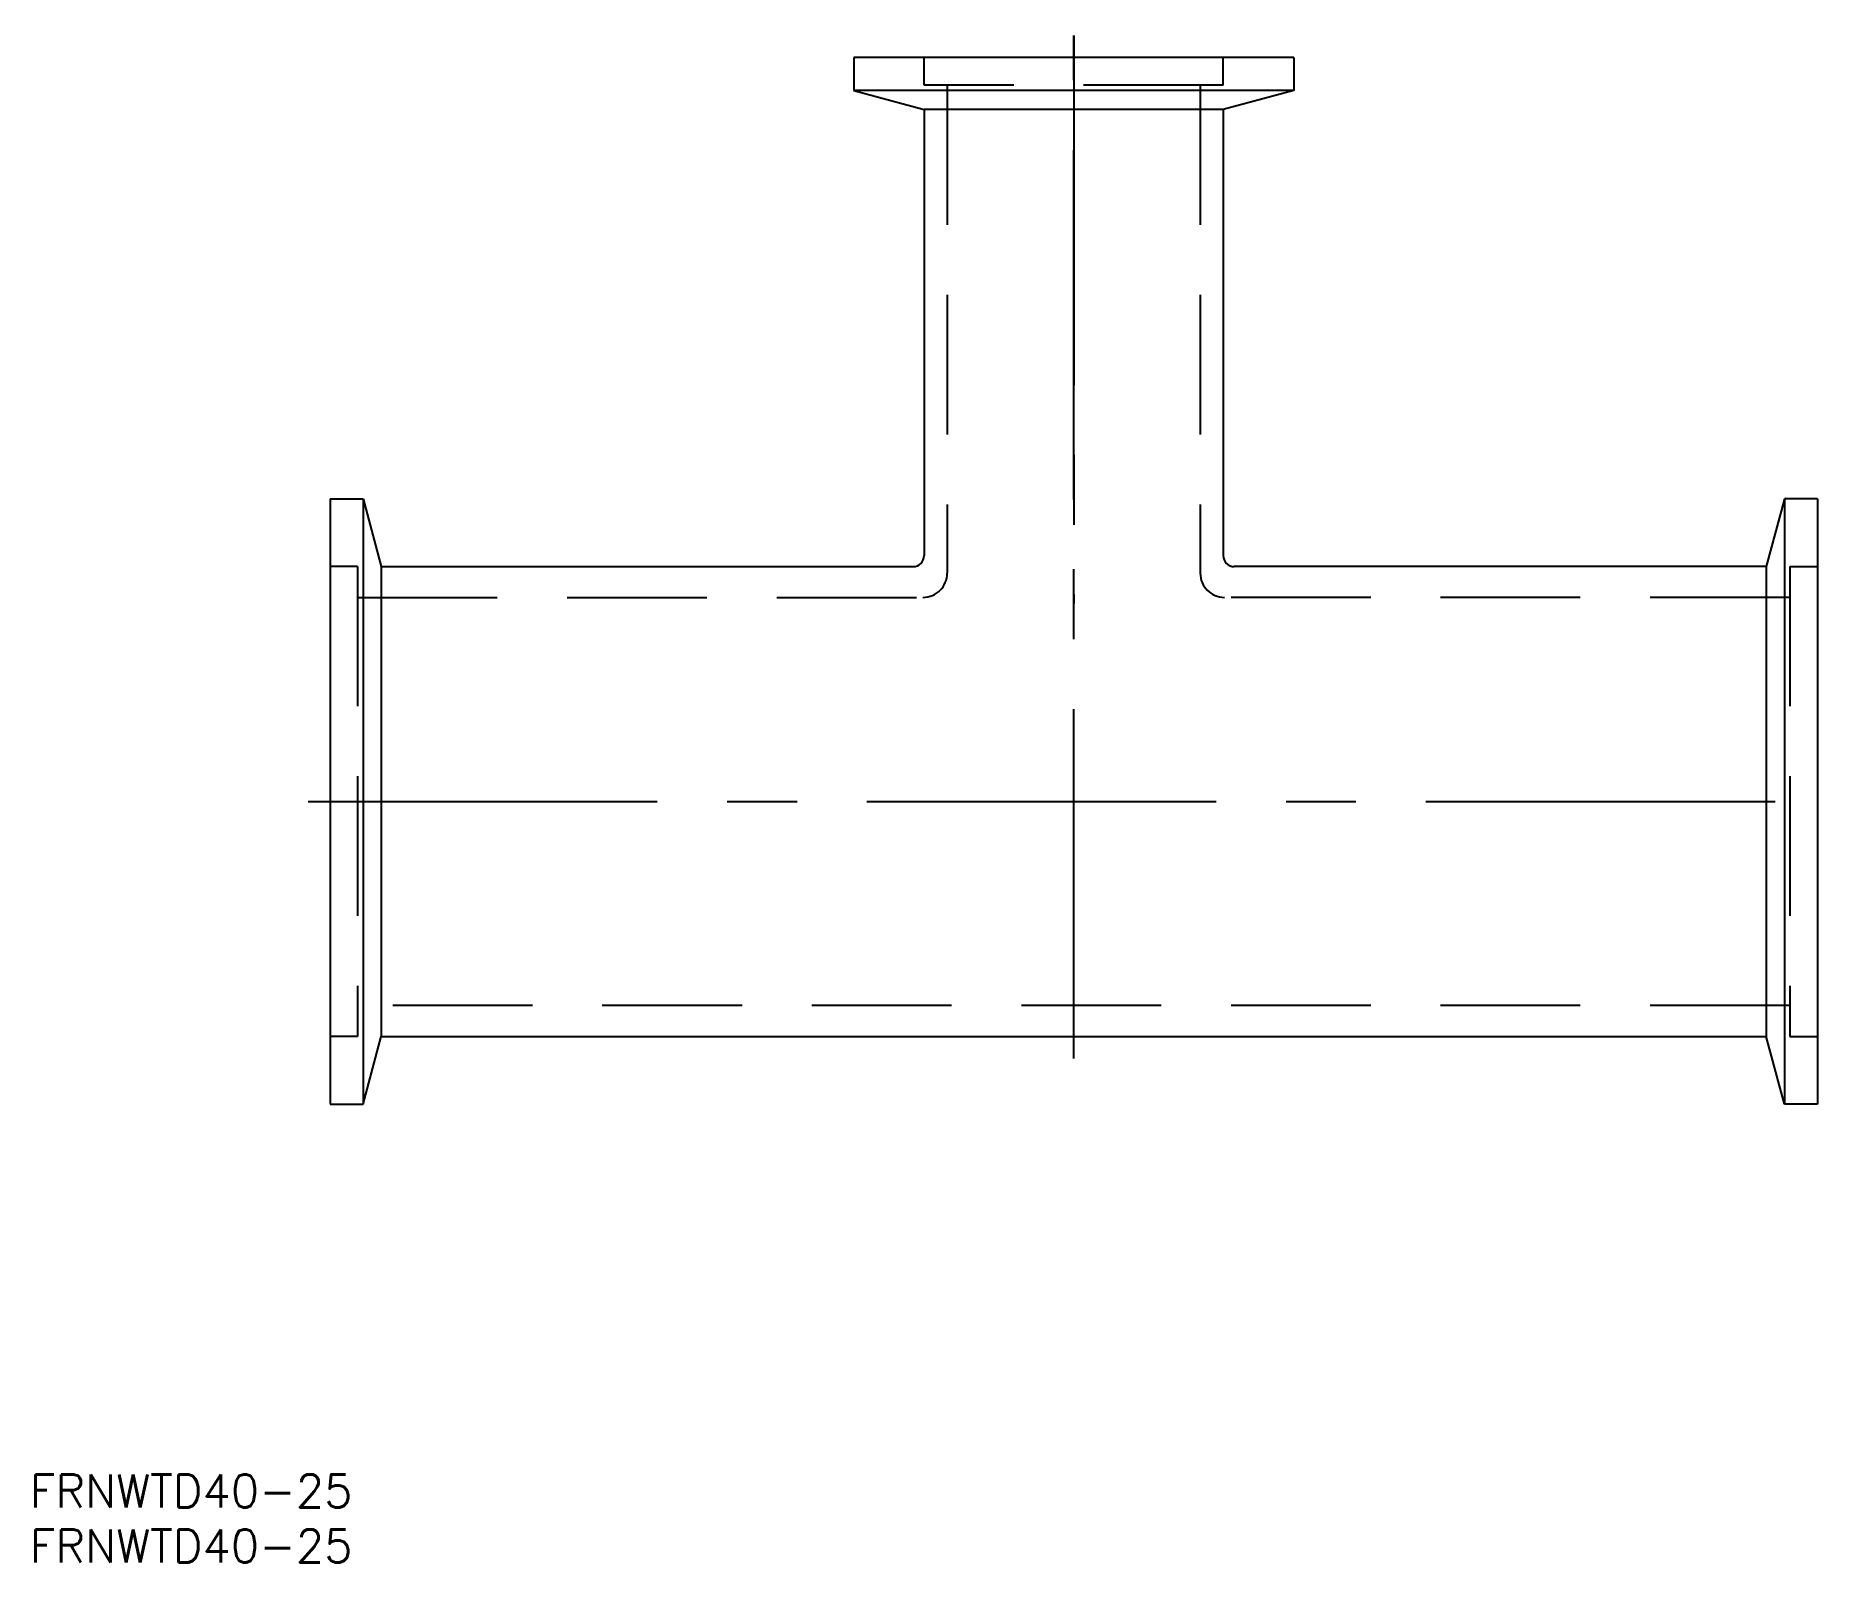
# Model space of a CAD drawing. Extents: x -94 to 68, y -69 to 70.
import ezdxf

# ---------------------------------------------------------------- set-up
doc = ezdxf.new("R2010")
doc.units = 0
doc.linetypes.add('CENTER', pattern=[50.8, 31.75, -6.35, 6.35, -6.35])
doc.linetypes.add('DASHED', pattern=[19.05, 12.7, -6.35])
doc.layers.get('0').update_dxf_attribs({"linetype": 'CONTINUOUS'})
doc.layers.add('CENTER', color=1, linetype='CENTER')
doc.styles.get("Standard").update_dxf_attribs({"font": 'txt.shx', "height": 3, "bigfont": 'bigfont.shx'})

# ---------------------------------------------------------------- blocks, each defined once
blk = doc.blocks.new('*U9')
at = {"color": 7, "linetype": 'CONTINUOUS'}
blk.add_text('FRNWTD40-25', height=3, dxfattribs=at).set_placement((-94.88, -64.15))
blk = doc.blocks.new('*U10')
at = {"color": 7, "linetype": 'CONTINUOUS'}
blk.add_text('FRNWTD40-25', height=3, dxfattribs=at).set_placement((-94.88, -69.15))

msp = doc.modelspace()

# ---------------------------------------------------------------- linework, layer by layer
at = {"color": 7, "linetype": 'CONTINUOUS'}
for p, q in [((20, 67.6), (-20, 67.6)), ((-20, 67.6), (-20, 64.6)), ((20, 67.6), (20, 64.6)), ((20, 64.6), (-20, 64.6)), ((-20, 64.6), (-13.6, 62.89)), ((20, 64.6), (13.6, 62.89)), ((13.6, 62.89), (-13.6, 62.89)), ((-13.6, 62.89), (-13.6, 22.35)), ((13.6, 62.89), (13.6, 22.35)), ((-67.6, 27.5), (-67.6, -27.5)), ((-67.6, 27.5), (-64.6, 27.5)), ((-64.6, 27.5), (-64.6, -27.5)), ((-64.6, 27.5), (-62.95, 21.35)), ((64.6, 27.5), (62.95, 21.35)), ((64.6, 27.5), (64.6, -27.5)), ((67.6, 27.5), (64.6, 27.5)), ((67.6, 27.5), (67.6, -27.5)), ((-62.95, 21.35), (-62.95, -21.35)), ((-62.95, 21.35), (-14.6, 21.35)), ((62.95, 21.35), (14.6, 21.35)), ((62.95, 21.35), (62.95, -21.35)), ((-64.6, -27.5), (-62.95, -21.35)), ((-62.95, -21.35), (62.95, -21.35)), ((64.6, -27.5), (62.95, -21.35)), ((-67.6, -27.5), (-64.6, -27.5)), ((67.6, -27.5), (64.6, -27.5))]:
    msp.add_line(p, q, dxfattribs=at)
at = {"color": 3, "linetype": 'DASHED'}
for p, q in [((-13.6, 65.1), (-13.6, 67.6)), ((13.6, 65.1), (13.6, 67.6)), ((13.6, 65.1), (-13.6, 65.1)), ((-11.5, 65.1), (-11.5, 20.75)), ((11.5, 65.1), (11.5, 20.75)), ((-65.1, 21.35), (-67.6, 21.35)), ((-65.1, 21.35), (-65.1, -21.35)), ((65.1, 21.35), (65.1, -21.35)), ((65.1, 21.35), (67.6, 21.35)), ((-65.1, 18.55), (-13.7, 18.55)), ((65.1, 18.55), (13.7, 18.55)), ((65.1, -18.55), (-65.1, -18.55)), ((-65.1, -21.35), (-67.6, -21.35)), ((65.1, -21.35), (67.6, -21.35))]:
    msp.add_line(p, q, dxfattribs=at)
at = {"color": 7, "linetype": 'CONTINUOUS'}
for centre, start, end in [((-14.6, 22.35), 270, 360), ((14.6, 22.35), 180, 270)]:
    msp.add_arc(centre, 1, start, end, dxfattribs=at)
at = {"color": 3, "linetype": 'DASHED'}
for centre, start, end in [((-13.7, 20.75), 270, 0), ((13.7, 20.75), 180, 270)]:
    msp.add_arc(centre, 2.2, start, end, dxfattribs=at)
at = {"layer": 'CENTER', "color": 1, "linetype": 'CENTER'}
for p, q in [((0, -23.35), (0, 69.6)), ((0, 69.6), (0, 18)), ((0, 69.6), (0, 55.6)), ((-69.6, 0), (67.6, 0))]:
    msp.add_line(p, q, dxfattribs=at)

# ---------------------------------------------------------------- block references
at = {"color": 7, "linetype": 'CONTINUOUS'}
for name in ['*U9', '*U10']:
    msp.add_blockref(name, (0, 0), dxfattribs=at)

doc.saveas('drawing.dxf')
